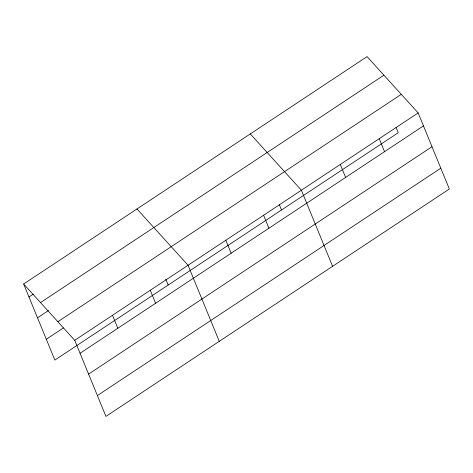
<?xml version="1.0" encoding="UTF-8"?>
<svg xmlns="http://www.w3.org/2000/svg" width="473" height="473" viewBox="0 0 473 473"><rect width="100%" height="100%" fill="white"/><g stroke="black" fill="none" stroke-linecap="round" stroke-linejoin="round"><path stroke-width="0.71" d="M23.65 284.001L367.066 56.612L418.144 112.917L449.35 188.999L105.934 416.388L74.728 340.306L23.65 284.001L54.856 360.083L398.272 132.694L396.067 127.32M28.971 296.967L33.234 294.147M40.507 302.578L383.922 75.195M37.509 317.797L48.477 310.536M57.872 321.723L401.287 94.34M46.313 339.253L63.37 327.96M74.728 340.306L418.144 112.917M80.049 353.278L423.465 125.889M88.593 374.102L432.009 146.713M97.391 395.558L440.806 168.175M250.306 133.924L301.384 190.229L332.59 266.311M136.975 208.96L188.059 265.27L219.259 341.352M379.228 138.69L384.543 151.662M340.306 164.462L345.627 177.428M279.307 204.632L281.506 210.006M263.609 215.245L268.93 228.211M225.834 240.254L231.155 253.226M165.704 278.999L168.181 285.042M150.284 290.28L155.599 303.252M112.509 315.296L117.824 328.262"/></g></svg>
